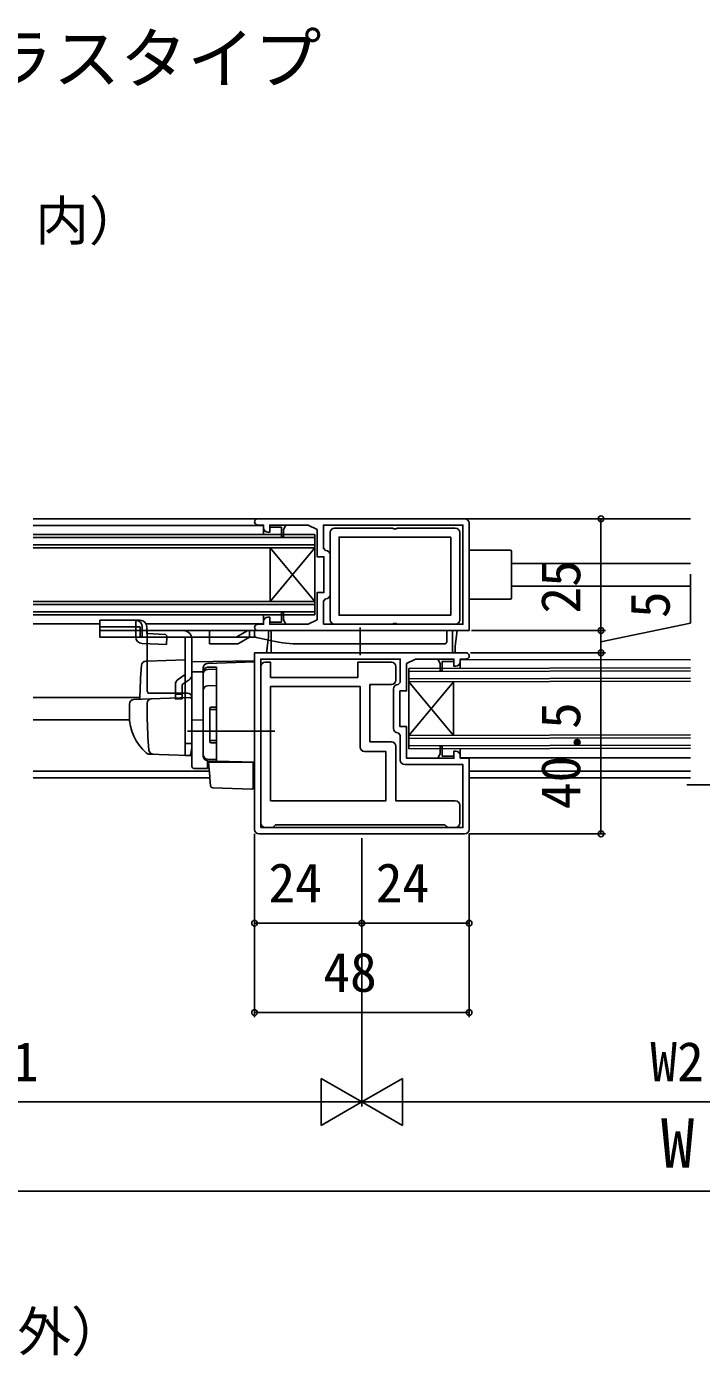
# Model space of a CAD drawing. Units: millimetres, scale not verified. Extents: x -525 to 525, y -782 to 777.
# Drawn here: x -315.6 to -164.6, y -335.4 to -37.9 of the extents above; entities that cross this region are included whole.
import ezdxf
from ezdxf.enums import TextEntityAlignment as Align

# ---------------------------------------------------------------- set-up
doc = ezdxf.new("R2010")
doc.units = ezdxf.units.MM
doc.header["$LTSCALE"] = 4
for name, color, linetype in [('0-1_USER1', 3, 'Continuous'), ('0-2_YKK_11', 7, 'Continuous'), ('0-3_YKK_12', 2, 'Continuous'), ('0-4_YKK_13', 4, 'Continuous'), ('0-6_YKK_D', 6, 'Continuous')]:
    doc.layers.add(name, color=color, linetype=linetype)
doc.styles.add('ＭＳ ゴシック', font='')
doc.styles.get('ＭＳ ゴシック').set_extended_font_data('MS Gothic')

msp = doc.modelspace()

# ---------------------------------------------------------------- linework, layer by layer
at = {"layer": '0-2_YKK_11'}
for p, q in [((-263.863, -148), (-217.563, -148)), ((-247.663, -151.1), (-247.663, -170.6)), ((-218.663, -170.6), (-218.663, -151.1)), ((-247.663, -156.1), (-247.663, -164.9)), ((-263.163, -181.1), (-263.163, -216.1)), ((-232.963, -184.1), (-232.963, -181.1)), ((-233.463, -194.9), (-233.463, -186.1)), ((-218.663, -216.1), (-218.663, -212.1)), ((-263.563, -218.5), (-217.563, -218.5))]:
    msp.add_line(p, q, dxfattribs=at)
for points in [[(-216.563, -149), (-216.563, -173), (-219.263, -173), (-219.663, -176.5), (-219.663, -177.7), (-219.963, -178), (-220.263, -177.7), (-220.263, -173), (-219.263, -173), (-219.663, -176.5), (-219.663, -177.7), (-219.963, -178), (-220.263, -177.7), (-220.263, -173), (-263.863, -173)], [(-262.563, -150), (-262.563, -149.4), (-263.863, -149.4)], [(-261.563, -170), (-261.163, -170), (-261.163, -171.1), (-258.563, -171.1), (-258.563, -169), (-258.063, -169), (-258.063, -170.6), (-257.563, -171.6), (-252.563, -171.6), (-250.563, -170.6), (-250.563, -164.5), (-249.063, -164.5), (-249.063, -156.5), (-250.563, -156.5), (-250.563, -150.4), (-252.563, -149.4), (-257.563, -149.4), (-258.063, -150.4), (-258.063, -152), (-258.563, -152), (-258.563, -149.9), (-261.163, -149.9), (-261.163, -151), (-261.563, -151)], [(-249.163, -171.6), (-217.963, -171.6), (-217.963, -149.4), (-249.163, -149.4), (-249.163, -154.6), (-248.663, -155.1)], [(-219.663, -150.1), (-232.643, -150.1), (-232.903, -150.25), (-233.422, -150.25), (-233.682, -150.1), (-246.663, -150.1)], [(-248.663, -165.9), (-249.163, -166.4), (-249.163, -171.6)], [(-263.863, -171.6), (-262.563, -171.6), (-262.563, -171)], [(-246.663, -171.6), (-233.682, -171.6), (-233.422, -171.45), (-232.903, -171.45), (-232.643, -171.6), (-219.663, -171.6)], [(-217.263, -178), (-260.863, -178), (-260.863, -173.3), (-261.163, -173), (-261.463, -173.3), (-261.463, -174.5), (-261.863, -178), (-264.563, -178), (-264.563, -217.5)], [(-232.463, -185.1), (-231.963, -184.6), (-231.963, -179.4), (-263.163, -179.4), (-263.163, -217.1)], [(-233.963, -180.1), (-241.463, -180.1), (-241.463, -183.5), (-260.963, -183.5), (-260.963, -180.1), (-262.163, -180.1)], [(-219.563, -200), (-219.963, -200), (-219.963, -201.1), (-222.563, -201.1), (-222.563, -199), (-223.063, -199), (-223.063, -200.6), (-223.563, -201.6), (-230.563, -201.6), (-230.563, -194.5), (-232.063, -194.5), (-232.063, -186.5), (-230.563, -186.5), (-230.563, -180.4), (-228.563, -179.4), (-223.563, -179.4), (-223.063, -180.4), (-223.063, -182), (-222.563, -182), (-222.563, -179.9), (-219.963, -179.9), (-219.963, -181), (-219.563, -181)], [(-218.563, -180), (-218.563, -179.4), (-217.263, -179.4)], [(-240.963, -199.1), (-240.963, -185.5), (-260.963, -185.5), (-260.963, -211.1)], [(-233.963, -197.9), (-238.763, -197.9), (-238.763, -185.1), (-233.963, -185.1)], [(-231.963, -202), (-231.963, -196.4), (-232.463, -195.9)], [(-219.663, -211.1), (-232.963, -211.1), (-232.963, -198.9)], [(-260.963, -211.1), (-235.163, -211.1), (-235.163, -200.1), (-239.963, -200.1)], [(-216.563, -217.5), (-216.563, -201.6), (-218.563, -201.6), (-218.563, -201)], [(-263.163, -217.1), (-217.963, -217.1), (-217.963, -203), (-230.963, -203)], [(-262.163, -217.1), (-260.463, -217.1), (-260.163, -216.8), (-259.863, -216.5)], [(-259.863, -216.5), (-221.963, -216.5), (-221.663, -216.8), (-221.363, -217.1), (-219.663, -217.1)]]:
    msp.add_lwpolyline(points, dxfattribs=at)
for points in [[(-257.563, -149.4), (-261.163, -149.4), (-261.163, -149.9), (-258.563, -149.9), (-258.563, -152), (-258.063, -152), (-258.063, -150.4)], [(-220.663, -152.1), (-245.663, -152.1), (-245.663, -169.6), (-220.663, -169.6)], [(-257.563, -171.6), (-261.163, -171.6), (-261.163, -171.1), (-258.563, -171.1), (-258.563, -169), (-258.063, -169), (-258.063, -170.6)], [(-260.863, -173.3), (-260.863, -178), (-261.863, -178), (-261.463, -174.5), (-261.463, -173.3), (-261.163, -173)], [(-223.563, -179.4), (-219.963, -179.4), (-219.963, -179.9), (-222.563, -179.9), (-222.563, -182), (-223.063, -182), (-223.063, -180.4)], [(-223.563, -201.6), (-219.963, -201.6), (-219.963, -201.1), (-222.563, -201.1), (-222.563, -199), (-223.063, -199), (-223.063, -200.6)]]:
    msp.add_lwpolyline(points, close=True, dxfattribs=at)
for centre, radius, start, end in [((-263.863, -148.7), 0.7, 89.99999, 270.00001), ((-217.563, -149), 1, 0.00001, 89.99999), ((-261.563, -150), 1, 180.00001, 269.99999), ((-246.663, -151.1), 1, 90.00001, 179.99999), ((-219.663, -151.1), 1, 0.00001, 89.99999), ((-248.663, -156.1), 1, 0.00001, 89.99999), ((-248.663, -164.9), 1, 270.00001, 359.99999), ((-263.863, -172.3), 0.7, 89.99999, 270.00001), ((-261.563, -171), 1, 90.00001, 179.99999), ((-246.663, -170.6), 1, 180.00001, 269.99999), ((-219.663, -170.6), 1, 270.00001, 359.99999), ((-217.263, -178.7), 0.7, 269.99999, 90.00001), ((-262.163, -181.1), 1, 90.00001, 179.99999), ((-233.963, -181.1), 1, 0.00001, 89.99999), ((-219.563, -180), 1, 270.00001, 359.99999), ((-233.963, -184.1), 1, 270.00001, 359.99999), ((-232.463, -186.1), 1, 90.00001, 179.99999), ((-232.463, -194.9), 1, 180.00001, 269.99999), ((-239.963, -199.1), 1, 180.00001, 269.99999), ((-233.963, -198.9), 1, 0.00001, 89.99999), ((-230.963, -202), 1, 180.00001, 269.99999), ((-219.563, -201), 1, 0.00001, 89.99999), ((-219.663, -212.1), 1, 0.00001, 89.99999), ((-262.163, -216.1), 1, 180.00001, 269.99999), ((-219.663, -216.1), 1, 270.00001, 359.99999), ((-263.563, -217.5), 1, 180.00001, 269.99999), ((-217.563, -217.5), 1, 270.00001, 359.99999)]:
    msp.add_arc(centre, radius, start, end, dxfattribs=at)
at = {"layer": '0-3_YKK_12'}
for p, q in [((-167.063, -148), (-314.063, -148)), ((-314.063, -149.483), (-262.787, -149.483)), ((-314.063, -151.5), (-251.063, -151.5)), ((-262.562, -151.499), (-262.562, -149.883)), ((-251.063, -169.5), (-251.063, -151.5)), ((-314.063, -152.2), (-251.063, -152.2)), ((-314.063, -153.8), (-251.063, -153.8)), ((-314.063, -154.5), (-251.063, -154.5)), ((-261.063, -166.5), (-261.063, -154.5)), ((-261.063, -166.5), (-251.063, -154.5)), ((-261.063, -154.5), (-251.063, -166.5)), ((-207.063, -158), (-167.063, -158)), ((-167.063, -163.049), (-207.063, -163.076)), ((-314.063, -166.5), (-251.063, -166.5)), ((-314.063, -167.2), (-251.063, -167.2)), ((-314.063, -168.8), (-251.063, -168.8)), ((-314.063, -169.5), (-251.063, -169.5)), ((-262.563, -171.099), (-262.553, -169.499)), ((-314.063, -171.483), (-299.163, -171.483)), ((-288.845, -171.483), (-280.163, -171.483)), ((-262.743, -171.484), (-280.163, -171.483)), ((-167.063, -181.331), (-230.071, -181.489)), ((-230.064, -199.499), (-230.062, -181.489)), ((-218.563, -181.5), (-218.563, -180.011)), ((-218.339, -179.484), (-167.063, -179.527)), ((-220.064, -196.499), (-230.064, -184.499)), ((-220.064, -184.499), (-230.064, -196.499)), ((-167.063, -182.031), (-230.063, -182.189)), ((-167.063, -183.631), (-230.063, -183.789)), ((-167.063, -184.331), (-230.063, -184.489)), ((-220.064, -196.499), (-220.064, -184.499)), ((-290.235, -188), (-314.063, -188)), ((-292.526, -193), (-314.063, -193)), ((-167.063, -196.331), (-230.064, -196.489)), ((-167.063, -197.031), (-230.064, -197.189)), ((-167.063, -198.631), (-230.064, -198.789)), ((-167.063, -199.331), (-230.064, -199.489)), ((-218.563, -201.084), (-218.563, -199.5)), ((-218.384, -201.484), (-169.662, -201.484)), ((-167.063, -201.484), (-169.662, -201.484)), ((-314.063, -204.5), (-274.688, -204.5)), ((-216.563, -204.5), (-167.063, -204.5)), ((-314.063, -206), (-274.556, -206)), ((-216.563, -206), (-167.063, -206))]:
    msp.add_line(p, q, dxfattribs=at)
at = {"layer": '0-4_YKK_13'}
for p, q in [((-207.363, -155), (-216.563, -155)), ((-207.063, -155.3), (-207.063, -165.7)), ((-207.363, -166), (-216.563, -166)), ((-299.163, -171.139), (-299.163, -170.7)), ((-299.163, -171.139), (-299.163, -173)), ((-291.163, -172.2), (-299.163, -172.2)), ((-291.163, -170.7), (-290.163, -170.7)), ((-291.163, -171.139), (-291.163, -173)), ((-290.163, -172.2), (-291.163, -172.2)), ((-290.163, -174.5), (-290.163, -172.2)), ((-289.696, -173), (-289.696, -172.2)), ((-288.663, -173), (-288.663, -172.2)), ((-240.963, -172.3), (-240.963, -178.5)), ((-264.563, -173), (-291.163, -173)), ((-291.163, -174.411), (-291.163, -173)), ((-291.163, -174.5), (-264.718, -174.5)), ((-289.696, -174.41), (-289.696, -173)), ((-288.663, -173.7), (-288.663, -173)), ((-288.663, -173.7), (-284.462, -173.891)), ((-288.563, -186.499), (-288.563, -172.999)), ((-288.563, -172.999), (-280.563, -172.999)), ((-280.063, -174.499), (-288.563, -174.499)), ((-284.462, -173.891), (-284.172, -174.2)), ((-284.231, -176.14), (-284.181, -174.5)), ((-284.181, -174.5), (-284.172, -174.2)), ((-280.063, -186.999), (-280.063, -174.499)), ((-278.563, -174.999), (-278.563, -182.826)), ((-274.663, -173), (-274.663, -174.5)), ((-274.663, -174.5), (-274.663, -176)), ((-266.064, -173), (-268.664, -174.5)), ((-268.031, -175.866), (-265.663, -174.5)), ((-265.663, -173), (-265.663, -174.5)), ((-264.718, -174.5), (-264.613, -174.35)), ((-264.408, -174.5), (-264.718, -174.5)), ((-264.613, -174.35), (-264.513, -174.35)), ((-264.513, -174.35), (-264.408, -174.5)), ((-264.408, -174.5), (-264.357, -174.5)), ((-260.67, -175.334), (-264.167, -174.585)), ((-222.063, -173), (-264.063, -173)), ((-222.063, -173), (-221.563, -173)), ((-221.563, -173), (-221.563, -175.5)), ((-289.709, -175.91), (-284.231, -176.14)), ((-274.663, -176), (-268.53, -176)), ((-222.063, -176), (-254.384, -176)), ((-288.563, -179.849), (-288.889, -179.86)), ((-280.063, -179.552), (-288.563, -179.849)), ((-280.063, -179.552), (-280.063, -186.999)), ((-264.563, -179.799), (-278.563, -180.044)), ((-278.563, -180.5), (-278.563, -180.488)), ((-278.563, -180.7), (-278.563, -180.5)), ((-276.063, -182.232), (-276.063, -181.367)), ((-264.563, -179.999), (-275.097, -180.367)), ((-273.063, -181.167), (-275.097, -181.23)), ((-273.063, -184.823), (-273.063, -181.167)), ((-264.563, -202.499), (-264.563, -179.799)), ((-281.608, -183.88), (-280.063, -182.826)), ((-280.763, -185.119), (-279.218, -184.066)), ((-278.563, -182.272), (-276.063, -182.238)), ((-278.563, -182.826), (-278.563, -200.999)), ((-276.063, -182.232), (-276.063, -201.132)), ((-276.063, -200.773), (-276.063, -182.696)), ((-275.098, -181.696), (-273.063, -181.625)), ((-273.063, -181.625), (-273.063, -190.143)), ((-279.563, -186.999), (-288.429, -186.999)), ((-282.263, -187.25), (-280.763, -187.25)), ((-280.763, -185.119), (-280.763, -186.999)), ((-280.763, -188.326), (-280.763, -186.999)), ((-280.063, -186.999), (-280.063, -188.052)), ((-275.098, -185.396), (-273.063, -185.325)), ((-273.063, -185.787), (-273.063, -184.823)), ((-292.563, -189.454), (-292.563, -191.999)), ((-291.597, -188.455), (-287.81, -188.322)), ((-288.563, -191.999), (-288.563, -189.297)), ((-287.81, -188.322), (-279.08, -188.017)), ((-278.563, -188.517), (-278.563, -198.999)), ((-274.563, -190.443), (-274.563, -197.843)), ((-274.263, -190.143), (-273.063, -190.143)), ((-278.563, -192.299), (-278.563, -191.699)), ((-278.563, -193.299), (-278.563, -192.699)), ((-276.063, -192.999), (-278.563, -193.043)), ((-273.063, -190.643), (-274.563, -190.643)), ((-260.063, -195.499), (-279.563, -195.499)), ((-278.563, -196.299), (-278.563, -195.699)), ((-278.563, -198.299), (-280.063, -198.299)), ((-278.601, -199.254), (-278.795, -200.548)), ((-278.563, -198.999), (-278.601, -199.254)), ((-278.563, -197.299), (-278.563, -196.699)), ((-278.563, -197.299), (-278.563, -196.699)), ((-278.563, -197.299), (-278.563, -196.699)), ((-278.563, -197.299), (-278.563, -198.999)), ((-278.563, -197.299), (-278.563, -198.999)), ((-273.063, -197.643), (-274.563, -197.643)), ((-274.263, -198.143), (-273.063, -198.143)), ((-273.063, -198.143), (-273.063, -201.843)), ((-287.303, -200.694), (-288.152, -200.665)), ((-279.307, -200.973), (-288.136, -200.665)), ((-273.063, -201.843), (-275.098, -201.772)), ((-273.063, -202.203), (-275.097, -202.132)), ((-275.097, -202.132), (-275.097, -203.916)), ((-278.071, -203.864), (-275.097, -203.916)), ((-274.547, -206.11), (-274.587, -205.653)), ((-274.405, -207.727), (-274.547, -206.11)), ((-273.924, -208.183), (-265.173, -208.489)), ((-264.863, -206.478), (-264.863, -208.189))]:
    msp.add_line(p, q, dxfattribs=at)
for points in [[(-299.163, -170.7), (-291.163, -170.7), (-291.163, -171.139)], [(-291.163, -174.5), (-299.163, -174.5), (-299.163, -173), (-291.163, -173)], [(-264.563, -174.096), (-264.563, -173), (-264.063, -173)], [(-278.563, -193.043), (-278.563, -182.272), (-278.563, -180.044)], [(-280.763, -188.326), (-282.263, -188.326), (-282.263, -186.999), (-282.263, -185.119)], [(-278.563, -200.999), (-280.063, -200.999), (-280.063, -186.999)], [(-264.563, -202.499), (-273.063, -202.203), (-273.063, -201.203), (-273.063, -185.787)], [(-278.563, -203.364), (-278.563, -196.353), (-278.563, -193.499), (-278.563, -193.043)], [(-274.587, -205.653), (-274.863, -202.499), (-274.832, -202.499)], [(-274.832, -202.499), (-264.863, -202.499), (-264.863, -205.842), (-264.863, -206.478)]]:
    msp.add_lwpolyline(points, dxfattribs=at)
for centre, radius, start, end in [((-207.363, -155.3), 0.3, 0, 90), ((-207.363, -165.7), 0.3, 270, 0), ((-291.18, -172.183), 1.483, 359.35664, 89.34185), ((-290.163, -172.2), 1.5, 0, 90), ((-289.663, -174.411), 1.5, 180, 268.23761), ((-280.563, -174.999), 2, 0, 90), ((-264.063, -174.096), 0.5, 180, 257.90524), ((-254.384, -146), 30, 257.90524, 270), ((-222.063, -175.5), 0.5, 270, 0), ((-268.53, -175), 1, 270, 299.98), ((-175.263, -190.499), 115, 175.1492, 178.95761), ((-288.854, -180.859), 1, 92, 175.1492), ((-275.063, -181.367), 1, 92, 180), ((-275.063, -182.229), 1, 91.97531, 180.18561), ((-280.763, -185.119), 1.5, 124.28688, 180), ((-280.063, -182.826), 1.5, 304.28688, 0), ((-275.063, -182.696), 1, 92, 180), ((-287.563, -186.499), 1, 180, 210), ((-279.563, -187.999), 1, 0, 90), ((-275.063, -186.396), 1, 92, 180), ((-291.563, -189.454), 1, 92, 180), ((-287.563, -189.297), 1, 92, 180), ((-279.063, -188.517), 0.5, 0, 92), ((-274.263, -190.443), 0.3, 90, 180), ((-281.563, -192.099), 11, 179.4814, 229.17186), ((-207.563, -191.987), 81, 180.00856, 185.53061), ((-274.263, -197.843), 0.3, 180, 270), ((-288.101, -199.666), 1, 229.17186, 268), ((-287.19, -199.698), 1, 185.53061, 268), ((-279.289, -200.474), 0.5, 268, 351.46923), ((-275.063, -200.773), 1, 180, 268), ((-275.063, -201.132), 1, 180, 268), ((-278.063, -203.364), 0.5, 180, 196.57035), ((-278.063, -203.364), 0.5, 180, 269), ((-273.907, -207.683), 0.5, 185, 268.02699), ((-265.163, -208.189), 0.3, 268, 0)]:
    msp.add_arc(centre, radius, start, end, dxfattribs=at)
msp.add_ellipse((-288.163, -173.7), major_axis=(0, 9.5), ratio=0.421053, start_param=4.5538307, end_param=4.6280786, dxfattribs=at)
at = {"layer": '0-6_YKK_D'}
for p, q in [((-216.529, -148.001), (-186.063, -148.001)), ((-187.063, -173), (-187.063, -148.001)), ((-216.063, -173), (-186.063, -173)), ((-216.063, -173), (-186.063, -173)), ((-187.063, -178), (-187.063, -173)), ((-216.263, -178), (-186.063, -178)), ((-216.263, -178), (-186.063, -178)), ((-187.063, -218.5), (-187.063, -178)), ((-167.829, -207.5), (-146.063, -207.5)), ((-264.563, -218.5), (-264.563, -239.5)), ((-264.563, -218.5), (-264.563, -259.5)), ((-240.563, -219.5), (-240.563, -279.5)), ((-240.563, -219.5), (-240.563, -279.5)), ((-240.563, -219.5), (-240.563, -239.5)), ((-240.563, -219.5), (-240.563, -239.5)), ((-216.563, -218.5), (-186.063, -218.5)), ((-216.563, -218.5), (-216.563, -239.5)), ((-216.563, -218.5), (-216.563, -259.5)), ((-240.563, -238.5), (-264.563, -238.5)), ((-240.563, -238.5), (-216.563, -238.5)), ((-264.563, -258.5), (-216.563, -258.5)), ((-240.563, -278.5), (-249.656, -273.25)), ((-249.656, -273.25), (-249.656, -283.75)), ((-240.563, -278.5), (-231.469, -273.25)), ((-231.469, -283.75), (-231.469, -273.25)), ((-380.063, -278.5), (-251.063, -278.5)), ((-240.563, -278.5), (-258.749, -278.5)), ((-240.563, -278.5), (-249.656, -283.75)), ((-240.563, -278.5), (-231.469, -283.75)), ((-240.563, -278.5), (-222.376, -278.5)), ((-230.063, -278.5), (-101.063, -278.5)), ((-380.063, -298.5), (48.937, -298.5))]:
    msp.add_line(p, q, dxfattribs=at)
msp.add_lwpolyline([(-187.063, -175.5), (-167.063, -171.331), (-167.063, -160.376)], dxfattribs=at)
for centre in [(-187.063, -148.001), (-187.063, -173), (-187.063, -173), (-187.063, -178), (-187.063, -178), (-187.063, -218.5), (-264.563, -238.5), (-240.563, -238.5), (-240.563, -238.5), (-216.563, -238.5), (-264.563, -258.5), (-216.563, -258.5)]:
    msp.add_circle(centre, 0.637, dxfattribs=at)

# ---------------------------------------------------------------- texts
at = {"layer": '0-1_USER1', "style": 'ＭＳ ゴシック'}
for s, height, p in [('■引違い窓\u30003枚建\u3000テラスタイプ', 11, (-482.162, -53.772)), ('●突合せタイプ（外・内・内）', 8.798, (-457.645, -88.334)), ('●突合せタイプ（内・内・外）', 8.798, (-461.636, -336.932))]:
    msp.add_text(s, height=height, dxfattribs=at).set_placement(p, align=Align.BOTTOM_LEFT)
at = {"layer": '0-6_YKK_D', "style": 'ＭＳ ゴシック'}
for s, p in [('25', (-189.063, -169.228)), ('5', (-169.063, -170.217)), ('40.5', (-189.063, -212.977))]:
    msp.add_text(s, height=8.798, rotation=90, dxfattribs=at).set_placement(p, align=Align.BOTTOM_LEFT)
for s, height, p in [('24', 8.798, (-261.46, -236.5)), ('24', 8.798, (-237.46, -236.5)), ('48', 8.798, (-249.188, -256.5)), ('W1', 8.798, (-324.835, -276.5)), ('W2', 8.798, (-176.028, -276.5)), ('W', 11, (-173.659, -296.5))]:
    msp.add_text(s, height=height, dxfattribs=at).set_placement(p, align=Align.BOTTOM_LEFT)

doc.saveas('drawing.dxf')
